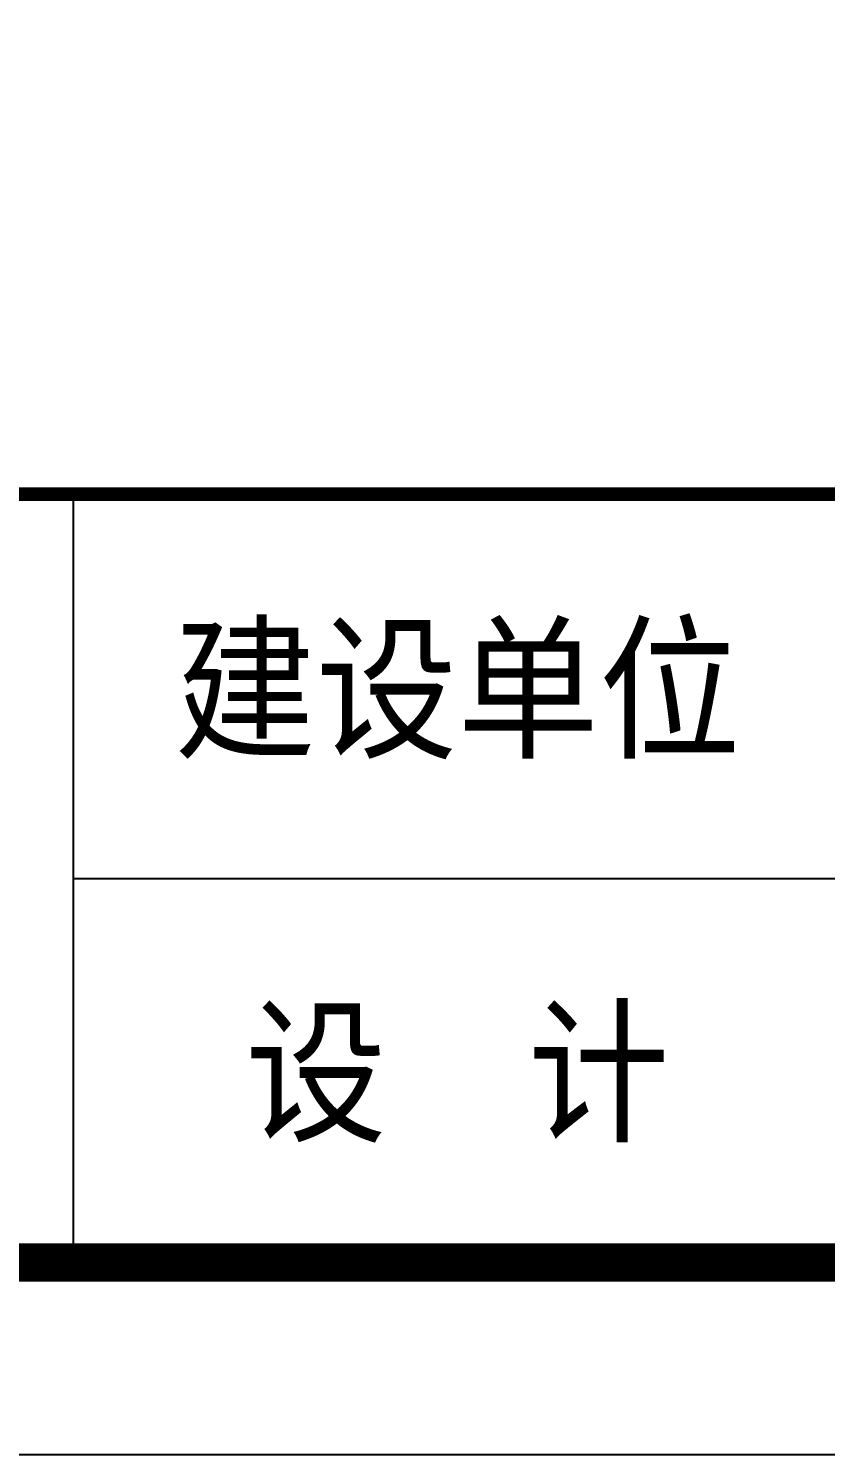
# Model space of a CAD drawing. Extents: x 43627 to 1359545, y -692302 to -50983.
# Drawn here: x 56410 to 58485, y -108993 to -105280 of the extents above; entities that cross this region are included whole.
import ezdxf
from ezdxf.enums import TextEntityAlignment as Align

# ---------------------------------------------------------------- set-up
doc = ezdxf.new("R2010")
doc.units = 0
doc.header["$LTSCALE"] = 1000
doc.header["$MEASUREMENT"] = 0
for name, color, linetype in [('tuqian_neibu_pl', 7, 'Continuous'), ('图签目录', 255, 'Continuous'), ('标准图签', 7, 'Continuous')]:
    doc.layers.add(name, color=color, linetype=linetype)
doc.styles.get("Standard").update_dxf_attribs({"font": 'gbenor.shx', "bigfont": 'gbcbig.shx'})
doc.styles.add('宋体', font='宋体.ttf', dxfattribs={"width": 0.8})

# ---------------------------------------------------------------- blocks, each defined once
blk = doc.blocks.new('ztwj01')
for p, q in [((12900, 2500), (12900, 500)), ((12900, 1500), (41500, 1500))]:
    blk.add_line(p, q)
at = {"const_width": 35.9}
blk.add_lwpolyline([(2500, 2500), (41500, 2500)], dxfattribs=at)
at = {"layer": 'tuqian_neibu_pl'}
blk.add_lwpolyline([(0, 0), (42000, 0), (42000, 29700), (0, 29700)], close=True, dxfattribs=at)
at = {"layer": 'tuqian_neibu_pl', "const_width": 100}
blk.add_lwpolyline([(2500, 500), (41500, 500), (41500, 29200), (2500, 29200)], close=True, dxfattribs=at)
at = {"style": '宋体', "width": 0.9}
for s, p in [('建设单位', (13900, 2000)), ('设  计', (13900, 1000))]:
    blk.add_text(s, height=300, rotation=360, dxfattribs=at).set_placement(p, align=Align.MIDDLE)
at = {"layer": '图签目录', "style": '宋体', "width": 0.8}
for tag, p in [('图纸编号', (40208.3, 2013)), ('图纸时间', (32025.4, 1027.6)), ('设计号', (35900, 1000))]:
    blk.add_attdef(tag, text='', height=300, dxfattribs=at).set_placement(p, align=Align.MIDDLE)
at = {"layer": '图签目录', "lineweight": 30, "width": 0.8, "flags": 104}
for tag, p in [('建设单位', (17900, 1966.4)), ('工程名称', (25900, 1992)), ('图纸名称', (33900, 2000))]:
    blk.add_attdef(tag, text='', height=300, dxfattribs=at).set_placement(p, align=Align.MIDDLE_CENTER)
at = {"layer": '图签目录', "style": '宋体', "width": 0.8}
for tag, p in [('65', (37896.6, 864.2)), ('3', (40196.8, 846.9))]:
    blk.add_attdef(tag, text='', height=300, dxfattribs=at).set_placement(p, align=Align.CENTER)

msp = doc.modelspace()

# ---------------------------------------------------------------- block references
at = {"layer": '标准图签'}
msp.add_blockref('ztwj01', (43626.5, -108992.6), dxfattribs=at)

doc.saveas('drawing.dxf')
